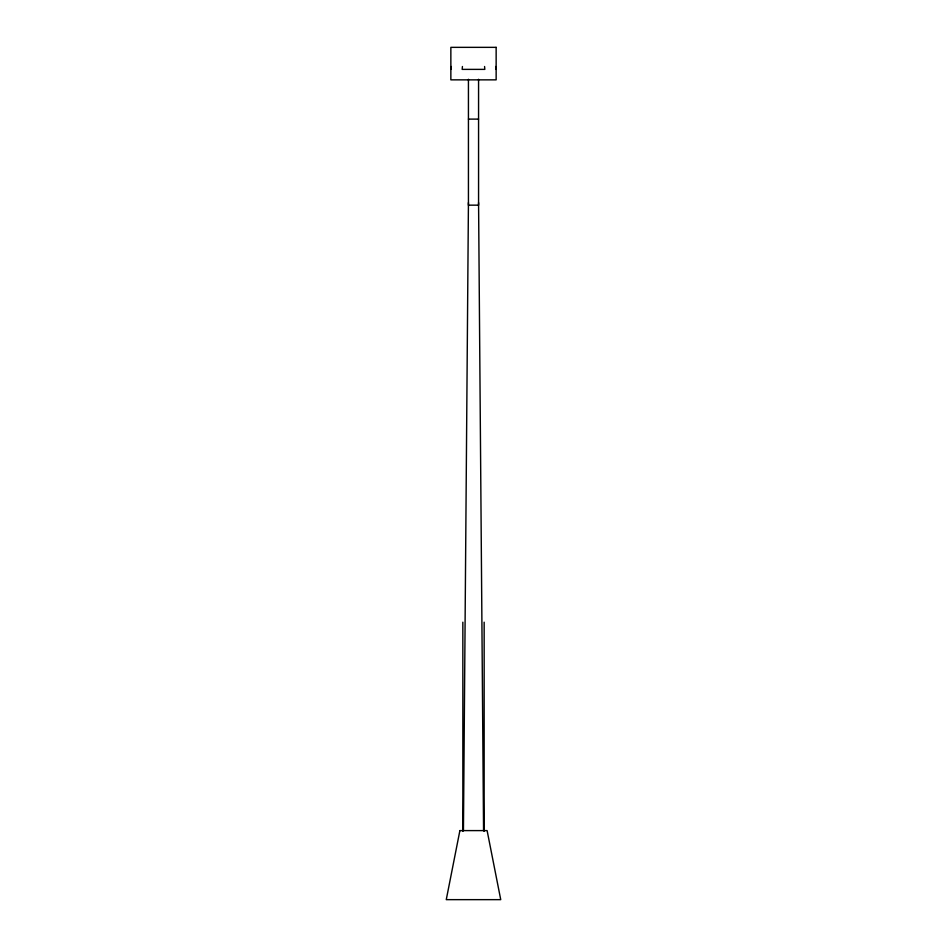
<?xml version="1.0" encoding="UTF-8"?>
<svg xmlns="http://www.w3.org/2000/svg" width="947" height="947" viewBox="0 0 947 947"><rect width="100%" height="100%" fill="white"/><g stroke="black" fill="none" stroke-linecap="round" stroke-linejoin="round"><path stroke-width="1.42" d="M463.438 830.626L468.434 202.646M462.432 66.503L462.172 69.38L484.828 69.38L484.568 66.503M450.855 69.38L451.352 66.503M468.434 119.109L478.566 119.109M495.648 66.503L496.145 69.38M478.566 202.646L483.562 830.614M484.154 622.191L484.154 831.265M478.566 79.276L478.566 205.156L468.434 205.156L468.434 79.276M462.846 622.191L462.846 831.265M459.887 830.602L446.262 899.65L500.738 899.65L487.113 830.602L459.887 830.602M496.145 47.35L450.855 47.35L450.855 79.856L496.145 79.856L496.145 47.35"/></g></svg>
